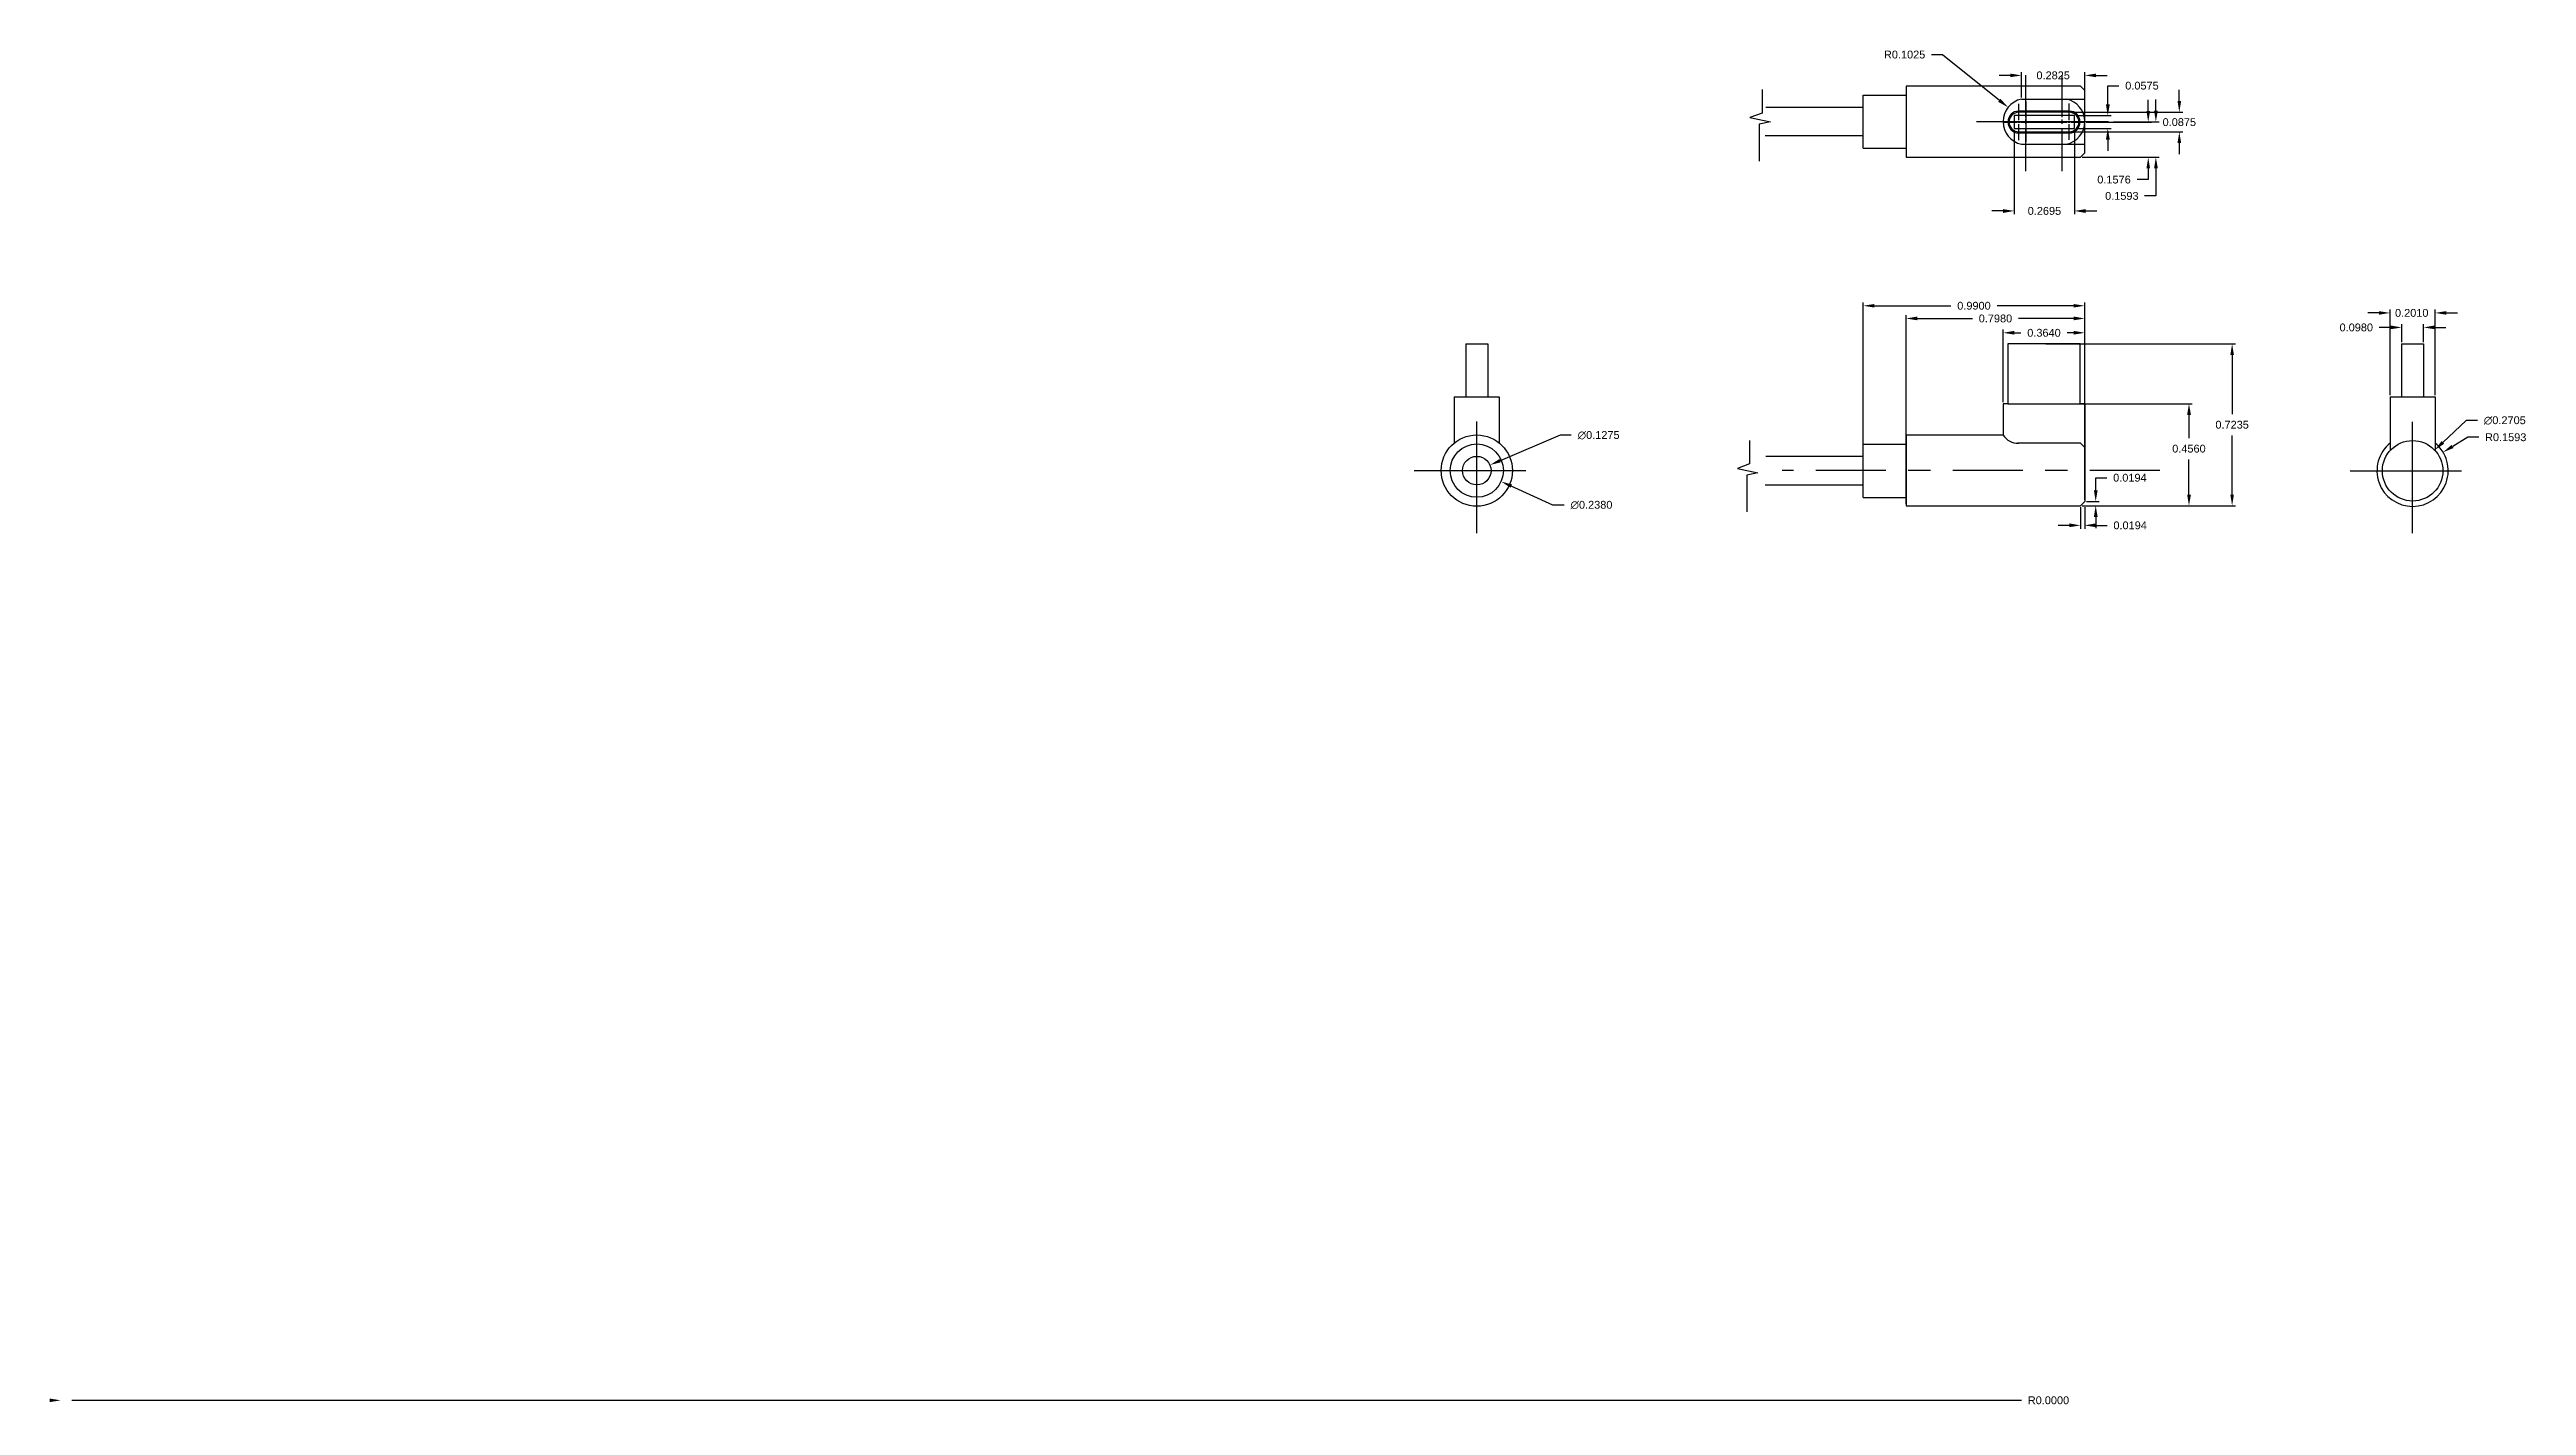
# Model space of a CAD drawing. Header units: inches. Extents: x -0.1 to 11, y 0 to 6.
import ezdxf

# ---------------------------------------------------------------- set-up
doc = ezdxf.new("R2010")
doc.units = ezdxf.units.IN
doc.header["$LTSCALE"] = 0.25
doc.header["$MEASUREMENT"] = 0
doc.linetypes.add('CENTER', pattern=[2, 1.25, -0.25, 0.25, -0.25])
doc.linetypes.add('CENTER2', pattern=[1.125, 0.75, -0.125, 0.125, -0.125])
for name, color, linetype in [('Center Line', 3, 'CENTER'), ('Dimensions', 7, 'Continuous'), ('Visible Lines', 1, 'Continuous')]:
    doc.layers.add(name, color=color, linetype=linetype)
doc.styles.get("Standard").update_dxf_attribs({"font": 'arial.ttf'})
doc.dimstyles.get("Standard").update_dxf_attribs({"dimtxt": 0.035, "dimasz": 0.05, "dimexe": 0.015, "dimexo": 0.0075, "dimgap": 0.03, "dimtad": 0, "dimtih": 1, "dimtoh": 1, "dimdec": 4, "dimzin": 0, "dimdsep": 46, "dimtxsty": 'Standard', "dimcen": 0.09, "dimadec": 0, "dimazin": 0, "dimtfac": 1, "dimtdec": 4, "dimtofl": 0, "dimtmove": 0, "dimatfit": 3, "dimfxl": 1, "dimtolj": 1, "dimtzin": 0, "dimarcsym": 0})

# ---------------------------------------------------------------- blocks, each defined once
blk = doc.blocks.new('*U1')
at = {"layer": 'Center Line', "color": 0, "linetype": 'CENTER2', "transparency": 16777216}
for p, q in [((-0.069, 0), (-0.009, 0)), ((0, 0.009), (0, 0.082)), ((0.009, 0), (0.164, 0)), ((0, -0.081), (0, -0.009))]:
    blk.add_line(p, q, dxfattribs=at)
at = {"layer": 'Center Line', "color": 0, "linetype": 'Continuous', "transparency": 16777216}
for p, q in [((-0.004, 0), (0.004, 0)), ((0, -0.004), (0, 0.004))]:
    blk.add_line(p, q, dxfattribs=at)
blk = doc.blocks.new('*U2')
at = {"layer": 'Center Line', "color": 0, "linetype": 'CENTER2', "transparency": 16777216}
for p, q in [((-0.164, 0), (-0.009, 0)), ((0, 0.009), (0, 0.083)), ((0.009, 0), (0.068, 0)), ((0, -0.08), (0, -0.009))]:
    blk.add_line(p, q, dxfattribs=at)
at = {"layer": 'Center Line', "color": 0, "linetype": 'Continuous', "transparency": 16777216}
for p, q in [((-0.004, 0), (0.004, 0)), ((0, -0.004), (0, 0.004))]:
    blk.add_line(p, q, dxfattribs=at)
blk = doc.blocks.new('*U3')
at = {"layer": 'Center Line', "color": 0, "linetype": 'CENTER2', "transparency": 16777216}
for p, q in [((0, 0.03185), (0, 0.27925)), ((-0.27925, 0), (-0.03185, 0)), ((0.03185, 0), (0.27925, 0)), ((0, -0.27925), (0, -0.03185))]:
    blk.add_line(p, q, dxfattribs=at)
at = {"layer": 'Center Line', "color": 0, "linetype": 'Continuous', "transparency": 16777216}
for p, q in [((-0.015925, 0), (0.015925, 0)), ((0, -0.015925), (0, 0.015925))]:
    blk.add_line(p, q, dxfattribs=at)
blk = doc.blocks.new('*D4')
at = {"layer": 'Dimensions', "color": 0, "lineweight": -2, "transparency": 16777216}
for p, q in [((8.874, 4.724), (9.722, 4.724)), ((9.707, 4.674), (9.707, 4.41)), ((9.707, 4.05), (9.707, 4.314)), ((9.036, 4), (9.722, 4))]:
    blk.add_line(p, q, dxfattribs=at)
at = {"layer": 'Dimensions', "color": 0, "transparency": 16777216}
for points in [[(9.699, 4.674), (9.715, 4.674), (9.707, 4.724)], [(9.699, 4.05), (9.715, 4.05), (9.707, 4)]]:
    blk.add_solid(points, dxfattribs=at)
at = {"layer": 'Dimensions', "color": 0, "transparency": 16777216, "insert": (9.707, 4.362), "char_height": 0.035, "attachment_point": 5}
blk.add_mtext('\\A1;0.7235', dxfattribs=at)
blk = doc.blocks.new('*D5')
at = {"layer": 'Dimensions', "color": 0, "lineweight": -2, "transparency": 16777216}
for p, q in [((8.874, 4.456), (9.529, 4.456)), ((9.514, 4.406), (9.514, 4.302)), ((9.514, 4.05), (9.514, 4.207)), ((9.036, 4), (9.529, 4))]:
    blk.add_line(p, q, dxfattribs=at)
at = {"layer": 'Dimensions', "color": 0, "transparency": 16777216}
for points in [[(9.506, 4.406), (9.523, 4.406), (9.514, 4.456)], [(9.506, 4.05), (9.523, 4.05), (9.514, 4)]]:
    blk.add_solid(points, dxfattribs=at)
at = {"layer": 'Dimensions', "color": 0, "transparency": 16777216, "insert": (9.514, 4.255), "char_height": 0.035, "attachment_point": 5}
blk.add_mtext('\\A1;0.4560', dxfattribs=at)
blk = doc.blocks.new('*D6')
at = {"layer": 'Dimensions', "color": 0, "lineweight": -2, "transparency": 16777216}
for p, q in [((9.029, 3.993), (9.029, 3.897)), ((9.048, 3.993), (9.048, 3.897)), ((8.979, 3.912), (8.929, 3.912)), ((9.098, 3.912), (9.148, 3.912))]:
    blk.add_line(p, q, dxfattribs=at)
at = {"layer": 'Dimensions', "color": 0, "transparency": 16777216}
for points in [[(8.979, 3.921), (8.979, 3.904), (9.029, 3.912)], [(9.098, 3.921), (9.098, 3.904), (9.048, 3.912)]]:
    blk.add_solid(points, dxfattribs=at)
at = {"layer": 'Dimensions', "color": 0, "transparency": 16777216, "insert": (9.251, 3.912), "char_height": 0.035, "attachment_point": 5}
blk.add_mtext('\\A1;0.0194', dxfattribs=at)
blk = doc.blocks.new('*D7')
at = {"layer": 'Dimensions', "color": 0, "lineweight": -2, "transparency": 16777216}
for p, q in [((9.097, 4.069), (9.097, 4.125)), ((9.097, 4.125), (9.147, 4.125)), ((9.036, 4), (9.112, 4)), ((9.056, 4.019), (9.112, 4.019)), ((9.097, 3.95), (9.097, 3.9))]:
    blk.add_line(p, q, dxfattribs=at)
at = {"layer": 'Dimensions', "color": 0, "transparency": 16777216}
for points in [[(9.089, 4.069), (9.106, 4.069), (9.097, 4.019)], [(9.089, 3.95), (9.106, 3.95), (9.097, 4)]]:
    blk.add_solid(points, dxfattribs=at)
at = {"layer": 'Dimensions', "color": 0, "transparency": 16777216, "insert": (9.25, 4.125), "char_height": 0.035, "attachment_point": 5}
blk.add_mtext('\\A1;0.0194', dxfattribs=at)
blk = doc.blocks.new('*D8')
at = {"layer": 'Dimensions', "color": 0, "lineweight": -2, "transparency": 16777216}
blk.add_line((8.766, 0), (0.05, 0), dxfattribs=at)
at = {"layer": 'Dimensions', "color": 0, "transparency": 16777216}
blk.add_solid([(-0.05, 0.008), (-0.05, -0.008), (0, 0)], dxfattribs=at)
at = {"layer": 'Dimensions', "color": 0, "transparency": 16777216, "insert": (8.886, 0), "char_height": 0.035, "attachment_point": 5}
blk.add_mtext('\\A1;R0.0000', dxfattribs=at)
blk = doc.blocks.new('*D9')
at = {"layer": 'Dimensions', "color": 0, "lineweight": -2, "transparency": 16777216}
for p, q in [((8.986, 5.759), (9.486, 5.759)), ((9.471, 5.809), (9.471, 5.859)), ((8.986, 5.672), (9.486, 5.672)), ((9.471, 5.622), (9.471, 5.572))]:
    blk.add_line(p, q, dxfattribs=at)
at = {"layer": 'Dimensions', "color": 0, "transparency": 16777216}
for points in [[(9.463, 5.809), (9.479, 5.809), (9.471, 5.759)], [(9.463, 5.622), (9.479, 5.622), (9.471, 5.672)]]:
    blk.add_solid(points, dxfattribs=at)
at = {"layer": 'Dimensions', "color": 0, "transparency": 16777216, "insert": (9.471, 5.715), "char_height": 0.035, "attachment_point": 5}
blk.add_mtext('\\A1;0.0875', dxfattribs=at)
blk = doc.blocks.new('*D10')
at = {"layer": 'Dimensions', "color": 0, "lineweight": -2, "transparency": 16777216}
for p, q in [((9.151, 5.794), (9.151, 5.878)), ((9.151, 5.878), (9.201, 5.878)), ((9.01, 5.744), (9.166, 5.744)), ((9.01, 5.687), (9.166, 5.687)), ((9.151, 5.637), (9.151, 5.587))]:
    blk.add_line(p, q, dxfattribs=at)
at = {"layer": 'Dimensions', "color": 0, "transparency": 16777216}
for points in [[(9.143, 5.794), (9.16, 5.794), (9.151, 5.744)], [(9.143, 5.637), (9.16, 5.637), (9.151, 5.687)]]:
    blk.add_solid(points, dxfattribs=at)
at = {"layer": 'Dimensions', "color": 0, "transparency": 16777216, "insert": (9.304, 5.878), "char_height": 0.035, "attachment_point": 5}
blk.add_mtext('\\A1;0.0575', dxfattribs=at)
blk = doc.blocks.new('*D11')
at = {"layer": 'Dimensions', "color": 0, "lineweight": -2, "transparency": 16777216}
for p, q in [((8.733, 5.679), (8.733, 5.303)), ((9.002, 5.679), (9.002, 5.303)), ((8.683, 5.318), (8.633, 5.318)), ((9.052, 5.318), (9.102, 5.318))]:
    blk.add_line(p, q, dxfattribs=at)
at = {"layer": 'Dimensions', "color": 0, "transparency": 16777216}
for points in [[(8.683, 5.326), (8.683, 5.309), (8.733, 5.318)], [(9.052, 5.326), (9.052, 5.309), (9.002, 5.318)]]:
    blk.add_solid(points, dxfattribs=at)
at = {"layer": 'Dimensions', "color": 0, "transparency": 16777216, "insert": (8.868, 5.318), "char_height": 0.035, "attachment_point": 5}
blk.add_mtext('\\A1;0.2695', dxfattribs=at)
blk = doc.blocks.new('*D14')
at = {"layer": 'Dimensions', "color": 0, "lineweight": -2, "transparency": 16777216}
for p, q in [((10.514, 4.066), (10.514, 4.246)), ((10.76, 4.306), (10.693, 4.265)), ((10.81, 4.306), (10.76, 4.306)), ((10.424, 4.156), (10.604, 4.156))]:
    blk.add_line(p, q, dxfattribs=at)
at = {"layer": 'Dimensions', "color": 0, "transparency": 16777216}
blk.add_solid([(10.688, 4.272), (10.697, 4.258), (10.65, 4.239)], dxfattribs=at)
at = {"layer": 'Dimensions', "color": 0, "transparency": 16777216, "insert": (10.93, 4.306), "char_height": 0.035, "attachment_point": 5}
blk.add_mtext('\\A1;R0.1593', dxfattribs=at)
blk = doc.blocks.new('*D15')
at = {"layer": 'Dimensions', "color": 0, "lineweight": -2, "transparency": 16777216}
for p, q in [((10.754, 4.381), (10.649, 4.283)), ((10.804, 4.381), (10.754, 4.381)), ((10.514, 4.066), (10.514, 4.246)), ((10.424, 4.156), (10.604, 4.156))]:
    blk.add_line(p, q, dxfattribs=at)
at = {"layer": 'Dimensions', "color": 0, "transparency": 16777216}
blk.add_solid([(10.643, 4.289), (10.655, 4.277), (10.613, 4.249)], dxfattribs=at)
at = {"layer": 'Dimensions', "color": 0, "transparency": 16777216, "insert": (10.926, 4.381), "char_height": 0.035, "attachment_point": 5}
blk.add_mtext('\\A1;∅0.2705', dxfattribs=at)
blk = doc.blocks.new('*D16')
at = {"layer": 'Dimensions', "color": 0, "lineweight": -2, "transparency": 16777216}
for p, q in [((10.413, 4.495), (10.413, 4.877)), ((10.614, 4.495), (10.614, 4.877)), ((10.363, 4.862), (10.313, 4.862)), ((10.664, 4.862), (10.714, 4.862))]:
    blk.add_line(p, q, dxfattribs=at)
at = {"layer": 'Dimensions', "color": 0, "transparency": 16777216}
for points in [[(10.363, 4.87), (10.363, 4.854), (10.413, 4.862)], [(10.664, 4.87), (10.664, 4.854), (10.614, 4.862)]]:
    blk.add_solid(points, dxfattribs=at)
at = {"layer": 'Dimensions', "color": 0, "transparency": 16777216, "insert": (10.51, 4.862), "char_height": 0.035, "attachment_point": 5}
blk.add_mtext('\\A1;0.2010', dxfattribs=at)
blk = doc.blocks.new('*D17')
at = {"layer": 'Dimensions', "color": 0, "lineweight": -2, "transparency": 16777216}
for p, q in [((10.415, 4.797), (10.365, 4.797)), ((10.465, 4.731), (10.465, 4.812)), ((10.563, 4.731), (10.563, 4.812)), ((10.613, 4.797), (10.663, 4.797))]:
    blk.add_line(p, q, dxfattribs=at)
at = {"layer": 'Dimensions', "color": 0, "transparency": 16777216}
for points in [[(10.415, 4.806), (10.415, 4.789), (10.465, 4.797)], [(10.613, 4.806), (10.613, 4.789), (10.563, 4.797)]]:
    blk.add_solid(points, dxfattribs=at)
at = {"layer": 'Dimensions', "color": 0, "transparency": 16777216, "insert": (10.262, 4.797), "char_height": 0.035, "attachment_point": 5}
blk.add_mtext('\\A1;0.0980', dxfattribs=at)
blk = doc.blocks.new('*D18')
at = {"layer": 'Dimensions', "color": 0, "lineweight": -2, "transparency": 16777216}
for p, q in [((8.25, 4.008), (8.25, 4.852)), ((8.3, 4.837), (8.546, 4.837)), ((8.998, 4.837), (8.752, 4.837)), ((9.048, 4.027), (9.048, 4.852))]:
    blk.add_line(p, q, dxfattribs=at)
at = {"layer": 'Dimensions', "color": 0, "transparency": 16777216}
for points in [[(8.3, 4.846), (8.3, 4.829), (8.25, 4.837)], [(8.998, 4.846), (8.998, 4.829), (9.048, 4.837)]]:
    blk.add_solid(points, dxfattribs=at)
at = {"layer": 'Dimensions', "color": 0, "transparency": 16777216, "insert": (8.649, 4.837), "char_height": 0.035, "attachment_point": 5}
blk.add_mtext('\\A1;0.7980', dxfattribs=at)
blk = doc.blocks.new('*D19')
at = {"layer": 'Dimensions', "color": 0, "lineweight": -2, "transparency": 16777216}
for p, q in [((8.058, 4.045), (8.058, 4.909)), ((8.108, 4.894), (8.45, 4.894)), ((8.998, 4.894), (8.656, 4.894)), ((9.048, 4.027), (9.048, 4.909))]:
    blk.add_line(p, q, dxfattribs=at)
at = {"layer": 'Dimensions', "color": 0, "transparency": 16777216}
for points in [[(8.108, 4.902), (8.108, 4.886), (8.058, 4.894)], [(8.998, 4.902), (8.998, 4.886), (9.048, 4.894)]]:
    blk.add_solid(points, dxfattribs=at)
at = {"layer": 'Dimensions', "color": 0, "transparency": 16777216, "insert": (8.553, 4.894), "char_height": 0.035, "attachment_point": 5}
blk.add_mtext('\\A1;0.9900', dxfattribs=at)
blk = doc.blocks.new('*D20')
at = {"layer": 'Dimensions', "color": 0, "lineweight": -2, "transparency": 16777216}
for p, q in [((8.684, 4.463), (8.684, 4.788)), ((8.734, 4.773), (8.763, 4.773)), ((8.998, 4.773), (8.969, 4.773)), ((9.048, 4.463), (9.048, 4.788))]:
    blk.add_line(p, q, dxfattribs=at)
at = {"layer": 'Dimensions', "color": 0, "transparency": 16777216}
for points in [[(8.734, 4.782), (8.734, 4.765), (8.684, 4.773)], [(8.998, 4.782), (8.998, 4.765), (9.048, 4.773)]]:
    blk.add_solid(points, dxfattribs=at)
at = {"layer": 'Dimensions', "color": 0, "transparency": 16777216, "insert": (8.866, 4.773), "char_height": 0.035, "attachment_point": 5}
blk.add_mtext('\\A1;0.3640', dxfattribs=at)
blk = doc.blocks.new('*D21')
at = {"layer": 'Dimensions', "color": 0, "lineweight": -2, "transparency": 16777216}
for p, q in [((8.716, 5.924), (8.666, 5.924)), ((8.766, 5.825), (8.766, 5.939)), ((9.048, 5.825), (9.048, 5.939)), ((9.098, 5.924), (9.148, 5.924))]:
    blk.add_line(p, q, dxfattribs=at)
at = {"layer": 'Dimensions', "color": 0, "transparency": 16777216}
for points in [[(8.716, 5.932), (8.716, 5.916), (8.766, 5.924)], [(9.098, 5.932), (9.098, 5.916), (9.048, 5.924)]]:
    blk.add_solid(points, dxfattribs=at)
at = {"layer": 'Dimensions', "color": 0, "transparency": 16777216, "insert": (8.907, 5.924), "char_height": 0.035, "attachment_point": 5}
blk.add_mtext('\\A1;0.2825', dxfattribs=at)
blk = doc.blocks.new('*D22')
at = {"layer": 'Dimensions', "color": 0, "lineweight": -2, "transparency": 16777216}
for p, q in [((8.363, 6.017), (8.413, 6.017)), ((8.413, 6.017), (8.667, 5.813)), ((8.786, 5.627), (8.786, 5.807)), ((8.696, 5.717), (8.876, 5.717))]:
    blk.add_line(p, q, dxfattribs=at)
at = {"layer": 'Dimensions', "color": 0, "transparency": 16777216}
blk.add_solid([(8.672, 5.819), (8.661, 5.806), (8.706, 5.781)], dxfattribs=at)
at = {"layer": 'Dimensions', "color": 0, "transparency": 16777216, "insert": (8.243, 6.017), "char_height": 0.035, "attachment_point": 5}
blk.add_mtext('\\A1;R0.1025', dxfattribs=at)
blk = doc.blocks.new('*U25')
at = {"layer": 'Center Line', "color": 0, "linetype": 'CENTER2', "transparency": 16777216}
for p, q in [((0, 0.02), (0, 0.222)), ((-0.222, 0), (-0.02, 0)), ((0.02, 0), (0.222, 0)), ((0, -0.222), (0, -0.02))]:
    blk.add_line(p, q, dxfattribs=at)
at = {"layer": 'Center Line', "color": 0, "linetype": 'Continuous', "transparency": 16777216}
for p, q in [((-0.01, 0), (0.01, 0)), ((0, -0.01), (0, 0.01))]:
    blk.add_line(p, q, dxfattribs=at)
blk = doc.blocks.new('*U26')
at = {"layer": 'Center Line', "color": 0, "linetype": 'CENTER2', "transparency": 16777216}
for p, q in [((0, 0.02), (0, 0.222)), ((-0.222, 0), (-0.02, 0)), ((0.02, 0), (0.222, 0)), ((0, -0.222), (0, -0.02))]:
    blk.add_line(p, q, dxfattribs=at)
at = {"layer": 'Center Line', "color": 0, "linetype": 'Continuous', "transparency": 16777216}
for p, q in [((-0.01, 0), (0.01, 0)), ((0, -0.01), (0, 0.01))]:
    blk.add_line(p, q, dxfattribs=at)
blk = doc.blocks.new('*D28')
at = {"layer": 'Dimensions', "color": 0, "lineweight": -2, "transparency": 16777216}
for p, q in [((9.332, 5.765), (9.332, 5.815)), ((9.054, 5.715), (9.347, 5.715)), ((9.036, 5.558), (9.347, 5.558)), ((9.332, 5.458), (9.282, 5.458)), ((9.332, 5.508), (9.332, 5.458))]:
    blk.add_line(p, q, dxfattribs=at)
at = {"layer": 'Dimensions', "color": 0, "transparency": 16777216}
for points in [[(9.324, 5.765), (9.34, 5.765), (9.332, 5.715)], [(9.324, 5.508), (9.34, 5.508), (9.332, 5.558)]]:
    blk.add_solid(points, dxfattribs=at)
at = {"layer": 'Dimensions', "color": 0, "transparency": 16777216, "insert": (9.179, 5.458), "char_height": 0.035, "attachment_point": 5}
blk.add_mtext('\\A1;0.1576', dxfattribs=at)
blk = doc.blocks.new('*D29')
at = {"layer": 'Dimensions', "color": 0, "lineweight": -2, "transparency": 16777216}
for p, q in [((9.366, 5.767), (9.366, 5.817)), ((9.176, 5.717), (9.381, 5.717)), ((9.036, 5.558), (9.381, 5.558)), ((9.366, 5.508), (9.366, 5.385)), ((9.366, 5.385), (9.316, 5.385))]:
    blk.add_line(p, q, dxfattribs=at)
at = {"layer": 'Dimensions', "color": 0, "transparency": 16777216}
for points in [[(9.358, 5.767), (9.375, 5.767), (9.366, 5.717)], [(9.358, 5.508), (9.375, 5.508), (9.366, 5.558)]]:
    blk.add_solid(points, dxfattribs=at)
at = {"layer": 'Dimensions', "color": 0, "transparency": 16777216, "insert": (9.214, 5.385), "char_height": 0.035, "attachment_point": 5}
blk.add_mtext('\\A1;0.1593', dxfattribs=at)
blk = doc.blocks.new('*D37')
at = {"layer": 'Dimensions', "color": 0, "lineweight": -2, "transparency": 16777216}
for p, q in [((6.33, 4.067), (6.33, 4.247)), ((6.24, 4.157), (6.42, 4.157)), ((6.671, 4.003), (6.484, 4.087)), ((6.721, 4.003), (6.671, 4.003))]:
    blk.add_line(p, q, dxfattribs=at)
at = {"layer": 'Dimensions', "color": 0, "transparency": 16777216}
blk.add_solid([(6.488, 4.095), (6.481, 4.08), (6.439, 4.108)], dxfattribs=at)
at = {"layer": 'Dimensions', "color": 0, "transparency": 16777216, "insert": (6.843, 4.003), "char_height": 0.035, "attachment_point": 5}
blk.add_mtext('\\A1;∅0.2380', dxfattribs=at)
blk = doc.blocks.new('*D38')
at = {"layer": 'Dimensions', "color": 0, "lineweight": -2, "transparency": 16777216}
for p, q in [((6.33, 4.067), (6.33, 4.247)), ((6.703, 4.315), (6.435, 4.201)), ((6.753, 4.315), (6.703, 4.315)), ((6.24, 4.157), (6.42, 4.157))]:
    blk.add_line(p, q, dxfattribs=at)
at = {"layer": 'Dimensions', "color": 0, "transparency": 16777216}
blk.add_solid([(6.432, 4.209), (6.438, 4.194), (6.389, 4.182)], dxfattribs=at)
at = {"layer": 'Dimensions', "color": 0, "transparency": 16777216, "insert": (6.875, 4.315), "char_height": 0.035, "attachment_point": 5}
blk.add_mtext('\\A1;∅0.1275', dxfattribs=at)
blk = doc.blocks.new('*U39')
at = {"layer": 'Center Line', "color": 0, "linetype": 'CENTER2', "transparency": 16777216}
for p, q in [((0, 0.03185), (0, 0.27925)), ((-0.27925, 0), (-0.03185, 0)), ((0.03185, 0), (0.27925, 0)), ((0, -0.27925), (0, -0.03185))]:
    blk.add_line(p, q, dxfattribs=at)
at = {"layer": 'Center Line', "color": 0, "linetype": 'Continuous', "transparency": 16777216}
for p, q in [((-0.015925, 0), (0.015925, 0)), ((0, -0.015925), (0, 0.015925))]:
    blk.add_line(p, q, dxfattribs=at)

msp = doc.modelspace()

# ---------------------------------------------------------------- linework, layer by layer
at = {"layer": 'Center Line'}
msp.add_line((9.38342, 4.157), (7.69508, 4.157), dxfattribs=at)
at = {"layer": 'Dimensions'}
for p, q in [((7.60604, 5.86078), (7.60604, 5.75577)), ((7.60604, 5.75577), (7.55097, 5.73577)), ((7.55097, 5.73577), (7.64275, 5.71577)), ((7.64275, 5.71577), (7.59269, 5.70577)), ((7.59269, 5.70577), (7.59269, 5.54075)), ((7.55023, 4.29201), (7.55023, 4.187)), ((7.55023, 4.187), (7.49516, 4.167)), ((7.49516, 4.167), (7.58694, 4.147)), ((7.58694, 4.147), (7.53688, 4.137)), ((7.53688, 4.137), (7.53688, 3.97198))]:
    msp.add_line(p, q, dxfattribs=at)
at = {"layer": 'Visible Lines'}
for p, q in [((9.02856, 5.8764), (8.25, 5.8764)), ((8.25, 5.8764), (8.25, 5.5579)), ((9.02856, 5.8764), (9.048, 5.85696)), ((8.058, 5.7809), (7.62204, 5.7809)), ((8.058, 5.83615), (8.25, 5.83615)), ((8.058, 5.59815), (8.058, 5.83615)), ((8.9785, 5.76424), (8.7535, 5.76424)), ((8.9785, 5.75924), (8.7535, 5.75924)), ((8.76552, 5.81765), (9.048, 5.81765)), ((9.048, 5.57734), (9.048, 5.85696)), ((9.048, 5.61665), (9.048, 5.81765)), ((8.058, 5.6534), (7.61979, 5.6534)), ((9.00225, 5.74424), (8.73275, 5.74424)), ((8.73275, 5.74424), (8.73275, 5.68674)), ((8.73275, 5.68674), (9.00225, 5.68674)), ((8.7535, 5.67174), (8.9785, 5.67174)), ((8.7535, 5.66674), (8.9785, 5.66674)), ((9.00225, 5.68674), (9.00225, 5.74424)), ((8.058, 5.59815), (8.25, 5.59815)), ((8.25, 5.5579), (9.02856, 5.5579)), ((8.76552, 5.61665), (9.048, 5.61665)), ((9.048, 5.57734), (9.02856, 5.5579)), ((6.28139, 4.7235), (6.37939, 4.7235)), ((6.28139, 4.7235), (6.28139, 4.48731)), ((6.37939, 4.7235), (6.37939, 4.48731)), ((9.02725, 4.7235), (8.70475, 4.7235)), ((8.70475, 4.7235), (8.70475, 4.456)), ((9.02725, 4.456), (9.02725, 4.7235)), ((10.46478, 4.7235), (10.56278, 4.7235)), ((10.46478, 4.7235), (10.46478, 4.48731)), ((10.56278, 4.7235), (10.56278, 4.48731)), ((6.22989, 4.48731), (6.22989, 4.28053)), ((6.22989, 4.48731), (6.43089, 4.48731)), ((6.43089, 4.48731), (6.43089, 4.28053)), ((8.70475, 4.456), (8.684, 4.456)), ((8.684, 4.456), (8.684, 4.31553)), ((8.70475, 4.456), (9.02725, 4.456)), ((9.048, 4.456), (9.02725, 4.456)), ((9.048, 4.456), (9.048, 4.26037)), ((10.41328, 4.48731), (10.41328, 4.24679)), ((10.41328, 4.48731), (10.61428, 4.48731)), ((10.61428, 4.48731), (10.61428, 4.24679)), ((8.058, 4.22003), (7.62204, 4.22003)), ((8.058, 4.03728), (8.058, 4.27528)), ((8.058, 4.27528), (8.25, 4.27528)), ((8.25, 4.31553), (8.25, 4)), ((8.684, 4.31553), (8.25, 4.31553)), ((9.02856, 4.27981), (8.74759, 4.27981)), ((9.02856, 4.27981), (9.048, 4.26037)), ((9.048, 4.26037), (9.048, 4.01944)), ((8.058, 4.09253), (7.61979, 4.09253)), ((8.058, 4.03728), (8.25, 4.03728)), ((8.25, 4), (9.02856, 4)), ((9.048, 4.01944), (9.02856, 4))]:
    msp.add_line(p, q, dxfattribs=at)
for centre, radius in [((6.33039, 4.157), 0.15925), ((6.33039, 4.157), 0.119), ((6.33039, 4.157), 0.06375), ((10.51378, 4.15628), 0.13525)]:
    msp.add_circle(centre, radius, dxfattribs=at)
for centre, radius, start, end in [((8.78553, 5.71715), 0.10247, 101.26118, 258.73882), ((8.7535, 5.71549), 0.04875, 90, 270), ((8.7535, 5.71549), 0.04375, 90, 270), ((8.94674, 5.71715), 0.10226, 280.632394, 79.363103), ((8.9785, 5.71549), 0.04875, 270, 90), ((8.9785, 5.71549), 0.04375, 270, 90), ((8.74884, 4.35642), 0.07666, 212.237454, 272.067331), ((10.51378, 4.15628), 0.15925, 129.130085, 50.869915)]:
    msp.add_arc(centre, radius, start, end, dxfattribs=at)

# ---------------------------------------------------------------- block references
at = {"layer": 'Center Line', "linetype": 'CENTER2'}
for name, p in [('*U25', (8.78553, 5.71715)), ('*U26', (8.94674, 5.71715)), ('*U1', (8.7535, 5.71549)), ('*U2', (8.9785, 5.71549)), ('*U39', (6.33039, 4.157)), ('*U3', (10.51378, 4.15628))]:
    msp.add_blockref(name, p, dxfattribs=at)

# ---------------------------------------------------------------- dimensions: what is measured, and where the dimension line sits
at = {"layer": 'Dimensions'}
for center, mpoint, picture, middle in [((8.78553, 5.71715), (8.70566, 5.78136), '*D22', (8.24335, 6.01671)), ((10.51378, 4.15628), (10.64986, 4.239), '*D14', (10.92981, 4.30621)), ((0, 0), (0, 0), '*D8', (8.8856408626, 0))]:
    dim = msp.add_radius_dim(center=center, mpoint=mpoint, dimstyle='Standard', dxfattribs=at)
    dim.commit()
    dim.dimension.update_dxf_attribs({"geometry": picture, "text_midpoint": middle, "dimtype": 164})
for base, p1, p2, picture, middle in [((9.048, 5.924), (8.76552, 5.81765), (9.048, 5.81765), '*D21', (8.90676, 5.924)), ((10.41328, 4.86202), (10.61428, 4.48731), (10.41328, 4.48731), '*D16', (10.51001, 4.86202)), ((9.048, 4.83717), (8.25, 4), (9.048, 4.01944), '*D18', (8.649, 4.83717)), ((9.048, 4.77339), (8.684, 4.456), (9.048, 4.456), '*D20', (8.866, 4.77339)), ((10.46478, 4.79717), (10.56278, 4.7235), (10.46478, 4.7235), '*D17', (10.26219, 4.79717)), ((9.048, 3.91232), (9.02856, 4), (9.048, 4), '*D6', (9.25058, 3.91232))]:
    dim = msp.add_linear_dim(base=base, p1=p1, p2=p2, dimstyle='Standard', dxfattribs=at)
    dim.commit()
    dim.dimension.update_dxf_attribs({"geometry": picture, "text_midpoint": middle, "dimtype": 160})
for base, p1, p2, angle, picture, middle in [((9.15122, 5.74424), (9.00225, 5.68674), (9.00225, 5.74424), 90, '*D10', (9.304, 5.87801)), ((9.47116, 5.67174), (8.9785, 5.75924), (8.9785, 5.67174), 270, '*D9', (9.47116, 5.71549)), ((9.366415, 5.557903), (9.168992, 5.717154), (9.02856, 5.557903), 90, '*D29', (9.213765, 5.384589)), ((9.3321, 5.5579), (9.04644, 5.71549), (9.02856, 5.5579), 90, '*D28', (9.17946, 5.4579)), ((8.73275, 5.31762), (9.00225, 5.68674), (8.73275, 5.68674), 180, '*D11', (8.8675, 5.31762)), ((9.048, 4.89401), (8.058, 4.03728), (9.048, 4.01944), 180, '*D19', (8.553, 4.89401)), ((9.51422, 4), (8.866, 4.456), (9.02856, 4), 90, '*D5', (9.51422, 4.25455)), ((9.0974, 4.01944), (9.02856, 4), (9.048, 4.01944), 90, '*D7', (9.24998, 4.12535))]:
    dim = msp.add_linear_dim(base=base, p1=p1, p2=p2, angle=angle, dimstyle='Standard', dxfattribs=at)
    dim.commit()
    dim.dimension.update_dxf_attribs({"geometry": picture, "text_midpoint": middle, "dimtype": 160})
dim = msp.add_linear_dim(base=(9.70689, 4), p1=(8.866, 4.7235), p2=(9.02856, 4), angle=90, dimstyle='Standard', dxfattribs=at)
dim.commit()
dim.dimension.update_dxf_attribs({"geometry": '*D4', "text_midpoint": (9.70689, 4.36175)})
for p1, p2, picture, middle in [((6.2717, 4.13211), (6.38908, 4.18189), '*D38', (6.87488, 4.31502)), ((10.41503, 4.06386), (10.61253, 4.2487), '*D15', (10.92605, 4.38132)), ((6.22199, 4.20609), (6.43879, 4.10791), '*D37', (6.84291, 4.00263))]:
    dim = msp.add_diameter_dim_2p(p1=p1, p2=p2, dimstyle='Standard', dxfattribs=at)
    dim.commit()
    dim.dimension.update_dxf_attribs({"geometry": picture, "text_midpoint": middle, "dimtype": 163})

doc.saveas('drawing.dxf')
